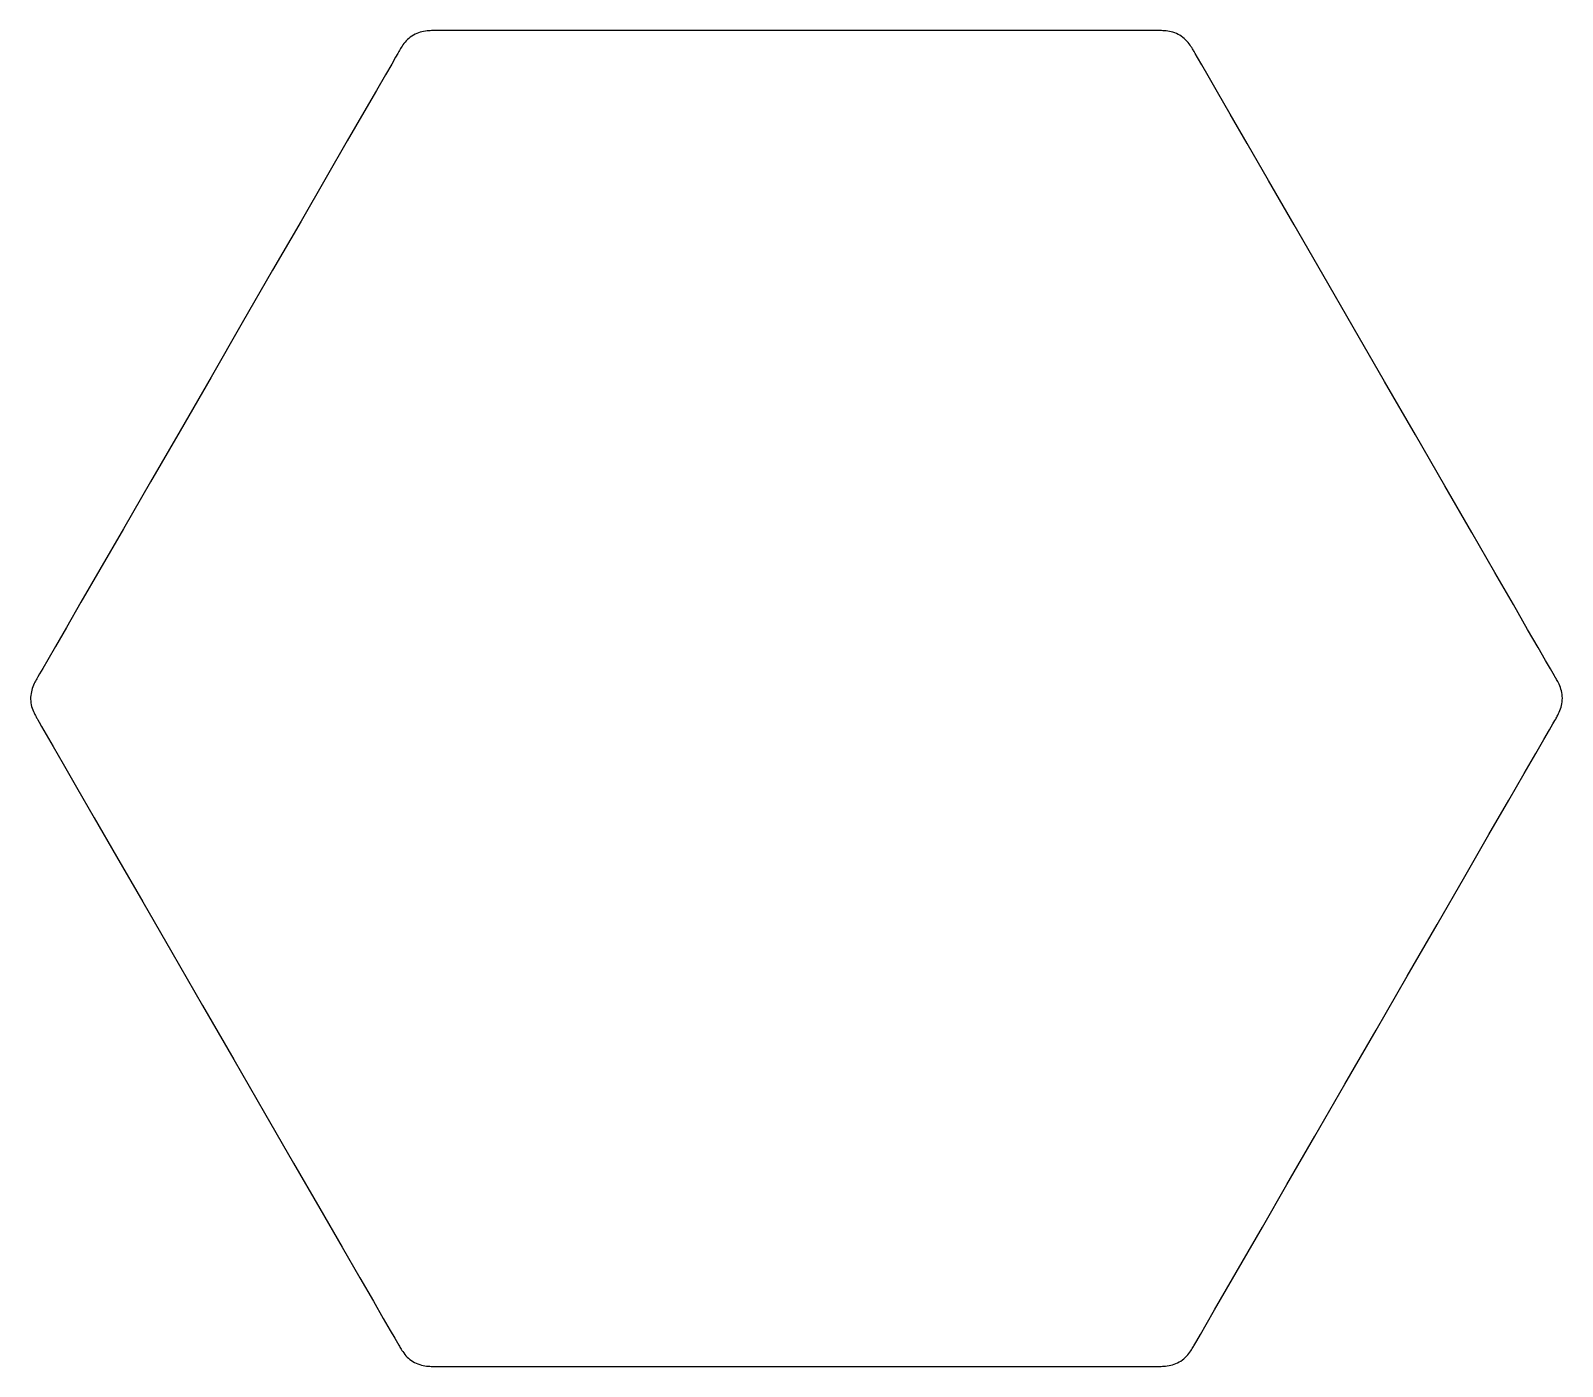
# Model space of a CAD drawing. Extents: x 2.7 to 72.3, y -67.8 to -7.2.
import ezdxf

# ---------------------------------------------------------------- set-up
doc = ezdxf.new("R2010")
doc.units = 0
doc.layers.add('LAYER_1', color=7, linetype='CONTINUOUS')

msp = doc.modelspace()

# ---------------------------------------------------------------- linework, layer by layer
at = {"layer": 'LAYER_1'}
for p, q in [((19.843, -7.597), (19.785, -7.656)), ((19.905, -7.542), (19.843, -7.597)), ((19.97, -7.49), (19.905, -7.542)), ((20.039, -7.441), (19.97, -7.49)), ((20.111, -7.397), (20.039, -7.441)), ((20.184, -7.356), (20.111, -7.397)), ((20.26, -7.32), (20.184, -7.356)), ((20.338, -7.289), (20.26, -7.32)), ((20.417, -7.262), (20.338, -7.289)), ((20.497, -7.24), (20.417, -7.262)), ((20.576, -7.223), (20.497, -7.24)), ((20.655, -7.211), (20.576, -7.223)), ((20.731, -7.202), (20.655, -7.211)), ((20.804, -7.196), (20.731, -7.202)), ((20.872, -7.192), (20.804, -7.196)), ((20.934, -7.19), (20.872, -7.192)), ((20.988, -7.189), (20.934, -7.19)), ((21.034, -7.189), (20.988, -7.189)), ((21.079, -7.189), (21.034, -7.189)), ((21.165, -7.189), (21.079, -7.189)), ((21.345, -7.189), (21.165, -7.189)), ((21.669, -7.189), (21.345, -7.189)), ((22.191, -7.189), (21.669, -7.189)), ((22.963, -7.189), (22.191, -7.189)), ((24.036, -7.189), (22.963, -7.189)), ((25.464, -7.189), (24.036, -7.189)), ((27.296, -7.189), (25.464, -7.189)), ((29.525, -7.189), (27.296, -7.189)), ((32.056, -7.189), (29.525, -7.189)), ((34.787, -7.189), (32.056, -7.189)), ((37.615, -7.189), (34.787, -7.189)), ((40.44, -7.189), (37.615, -7.189)), ((43.158, -7.189), (40.44, -7.189)), ((45.669, -7.189), (43.158, -7.189)), ((47.869, -7.189), (45.669, -7.189)), ((49.667, -7.189), (47.869, -7.189)), ((51.063, -7.189), (49.667, -7.189)), ((52.11, -7.189), (51.063, -7.189)), ((52.86, -7.189), (52.11, -7.189)), ((53.364, -7.189), (52.86, -7.189)), ((53.675, -7.189), (53.364, -7.189)), ((53.844, -7.189), (53.675, -7.189)), ((53.925, -7.189), (53.844, -7.189)), ((53.969, -7.189), (53.925, -7.189)), ((54.016, -7.189), (53.969, -7.189)), ((54.071, -7.19), (54.016, -7.189)), ((54.134, -7.192), (54.071, -7.19)), ((54.202, -7.196), (54.134, -7.192)), ((54.275, -7.202), (54.202, -7.196)), ((54.351, -7.212), (54.275, -7.202)), ((54.43, -7.225), (54.351, -7.212)), ((54.51, -7.242), (54.43, -7.225)), ((54.589, -7.264), (54.51, -7.242)), ((54.668, -7.291), (54.589, -7.264)), ((54.746, -7.323), (54.668, -7.291)), ((54.822, -7.359), (54.746, -7.323)), ((54.895, -7.4), (54.822, -7.359)), ((54.967, -7.445), (54.895, -7.4)), ((55.035, -7.494), (54.967, -7.445)), ((55.1, -7.546), (55.035, -7.494)), ((55.162, -7.602), (55.1, -7.546)), ((55.219, -7.661), (55.162, -7.602)), ((19.405, -8.22), (19.303, -8.396)), ((19.455, -8.134), (19.405, -8.22)), ((19.479, -8.092), (19.455, -8.134)), ((19.501, -8.053), (19.479, -8.092)), ((19.528, -8.007), (19.501, -8.053)), ((19.56, -7.956), (19.528, -8.007)), ((19.596, -7.9), (19.56, -7.956)), ((19.637, -7.84), (19.596, -7.9)), ((19.682, -7.779), (19.637, -7.84)), ((19.732, -7.717), (19.682, -7.779)), ((19.785, -7.656), (19.732, -7.717)), ((55.272, -7.722), (55.219, -7.661)), ((55.322, -7.784), (55.272, -7.722)), ((55.366, -7.845), (55.322, -7.784)), ((55.407, -7.904), (55.366, -7.845)), ((55.443, -7.96), (55.407, -7.904)), ((55.474, -8.011), (55.443, -7.96)), ((55.501, -8.057), (55.474, -8.011)), ((55.523, -8.095), (55.501, -8.057)), ((55.548, -8.139), (55.523, -8.095)), ((55.601, -8.23), (55.548, -8.139)), ((55.708, -8.415), (55.601, -8.23)), ((19.124, -8.706), (18.842, -9.195)), ((19.303, -8.396), (19.124, -8.706)), ((55.894, -8.738), (55.708, -8.415)), ((56.187, -9.244), (55.894, -8.738)), ((18.842, -9.195), (18.429, -9.91)), ((56.611, -9.979), (56.187, -9.244)), ((18.429, -9.91), (17.861, -10.894)), ((57.192, -10.987), (56.611, -9.979)), ((17.861, -10.894), (17.111, -12.193)), ((57.958, -12.313), (57.192, -10.987)), ((17.111, -12.193), (16.155, -13.848)), ((58.931, -13.998), (57.958, -12.313)), ((16.155, -13.848), (15.008, -15.835)), ((60.092, -16.008), (58.931, -13.998)), ((15.008, -15.835), (13.72, -18.066)), ((61.389, -18.255), (60.092, -16.008)), ((13.72, -18.066), (12.341, -20.454)), ((62.773, -20.652), (61.389, -18.255)), ((12.341, -20.454), (10.923, -22.91)), ((64.192, -23.11), (62.773, -20.652)), ((10.923, -22.91), (9.517, -25.346)), ((65.595, -25.54), (64.192, -23.11)), ((9.517, -25.346), (8.174, -27.673)), ((66.931, -27.854), (65.595, -25.54)), ((8.174, -27.673), (6.944, -29.803)), ((68.149, -29.964), (66.931, -27.854)), ((6.944, -29.803), (5.879, -31.647)), ((69.198, -31.782), (68.149, -29.964)), ((5.879, -31.647), (5.02, -33.135)), ((70.041, -33.24), (69.198, -31.782)), ((5.02, -33.135), (4.357, -34.284)), ((70.689, -34.362), (70.041, -33.24)), ((4.357, -34.284), (3.863, -35.139)), ((71.167, -35.192), (70.689, -34.362)), ((3.863, -35.139), (3.514, -35.744)), ((71.503, -35.773), (71.167, -35.192)), ((3.282, -36.145), (3.142, -36.388)), ((3.514, -35.744), (3.282, -36.145)), ((71.721, -36.15), (71.503, -35.773)), ((71.846, -36.367), (71.721, -36.15)), ((2.899, -36.824), (2.868, -36.892)), ((2.93, -36.762), (2.899, -36.824)), ((2.96, -36.706), (2.93, -36.762)), ((2.987, -36.656), (2.96, -36.706)), ((3.011, -36.614), (2.987, -36.656)), ((3.033, -36.577), (3.011, -36.614)), ((3.068, -36.517), (3.033, -36.577)), ((3.142, -36.388), (3.068, -36.517)), ((71.905, -36.469), (71.846, -36.367)), ((71.922, -36.498), (71.905, -36.469)), ((71.923, -36.5), (71.922, -36.498)), ((71.924, -36.502), (71.923, -36.5)), ((71.923, -36.5), (71.923, -36.5)), ((71.926, -36.506), (71.924, -36.502)), ((71.93, -36.513), (71.926, -36.506)), ((71.937, -36.525), (71.93, -36.513)), ((71.947, -36.542), (71.937, -36.525)), ((71.96, -36.565), (71.947, -36.542)), ((71.977, -36.595), (71.96, -36.565)), ((71.999, -36.633), (71.977, -36.595)), ((72.025, -36.678), (71.999, -36.633)), ((72.054, -36.731), (72.025, -36.678)), ((72.084, -36.79), (72.054, -36.731)), ((72.115, -36.855), (72.084, -36.79)), ((2.736, -37.446), (2.735, -37.531)), ((2.735, -37.531), (2.739, -37.615)), ((2.741, -37.363), (2.736, -37.446)), ((2.752, -37.279), (2.741, -37.363)), ((2.767, -37.197), (2.752, -37.279)), ((2.787, -37.117), (2.767, -37.197)), ((2.811, -37.039), (2.787, -37.117)), ((2.838, -36.963), (2.811, -37.039)), ((2.868, -36.892), (2.838, -36.963)), ((72.146, -36.924), (72.115, -36.855)), ((72.175, -36.998), (72.146, -36.924)), ((72.201, -37.074), (72.175, -36.998)), ((72.223, -37.154), (72.201, -37.074)), ((72.241, -37.235), (72.223, -37.154)), ((72.254, -37.317), (72.241, -37.235)), ((72.262, -37.401), (72.254, -37.317)), ((72.265, -37.485), (72.262, -37.401)), ((72.263, -37.569), (72.265, -37.485)), ((2.739, -37.615), (2.748, -37.698)), ((2.748, -37.698), (2.762, -37.781)), ((2.762, -37.781), (2.781, -37.862)), ((2.781, -37.862), (2.804, -37.94)), ((2.804, -37.94), (2.831, -38.017)), ((2.831, -38.017), (2.86, -38.089)), ((2.86, -38.089), (2.891, -38.158)), ((2.891, -38.158), (2.922, -38.221)), ((2.922, -38.221), (2.952, -38.279)), ((72.064, -38.249), (72.095, -38.188)), ((72.095, -38.188), (72.126, -38.121)), ((72.126, -38.121), (72.156, -38.051)), ((72.156, -38.051), (72.184, -37.976)), ((72.184, -37.976), (72.209, -37.898)), ((72.209, -37.898), (72.23, -37.818)), ((72.23, -37.818), (72.246, -37.736)), ((72.246, -37.736), (72.257, -37.653)), ((72.257, -37.653), (72.263, -37.569)), ((2.952, -38.279), (2.98, -38.331)), ((2.98, -38.331), (3.005, -38.375)), ((3.005, -38.375), (3.027, -38.412)), ((3.027, -38.412), (3.055, -38.462)), ((3.055, -38.462), (3.117, -38.568)), ((3.117, -38.568), (3.236, -38.775)), ((3.236, -38.775), (3.441, -39.129)), ((71.43, -39.354), (71.682, -38.917)), ((71.682, -38.917), (71.837, -38.648)), ((71.837, -38.648), (71.922, -38.501)), ((71.922, -38.501), (71.963, -38.431)), ((71.963, -38.431), (71.984, -38.393)), ((71.984, -38.393), (72.008, -38.352)), ((72.008, -38.352), (72.035, -38.304)), ((72.035, -38.304), (72.064, -38.249)), ((3.441, -39.129), (3.756, -39.675)), ((71.055, -40.003), (71.43, -39.354)), ((3.756, -39.675), (4.208, -40.458)), ((70.532, -40.909), (71.055, -40.003)), ((4.208, -40.458), (4.822, -41.523)), ((69.833, -42.119), (70.532, -40.909)), ((4.822, -41.523), (5.626, -42.915)), ((68.934, -43.676), (69.833, -42.119)), ((5.626, -42.915), (6.638, -44.667)), ((67.834, -45.581), (68.934, -43.676)), ((6.638, -44.667), (7.828, -46.729)), ((66.579, -47.755), (67.834, -45.581)), ((7.828, -46.729), (9.146, -49.011)), ((65.22, -50.109), (66.579, -47.755)), ((9.146, -49.011), (10.54, -51.426)), ((63.808, -52.556), (65.22, -50.109)), ((10.54, -51.426), (11.96, -53.885)), ((62.393, -55.005), (63.808, -52.556)), ((11.96, -53.885), (13.354, -56.3)), ((61.028, -57.37), (62.393, -55.005)), ((13.354, -56.3), (14.672, -58.582)), ((59.762, -59.562), (61.028, -57.37)), ((14.672, -58.582), (15.862, -60.644)), ((58.648, -61.493), (59.762, -59.562)), ((15.862, -60.644), (16.874, -62.396)), ((57.732, -63.079), (58.648, -61.493)), ((16.874, -62.396), (17.678, -63.788)), ((57.018, -64.315), (57.732, -63.079)), ((17.678, -63.788), (18.292, -64.853)), ((56.481, -65.245), (57.018, -64.315)), ((18.292, -64.853), (18.744, -65.636)), ((56.096, -65.913), (56.481, -65.245)), ((18.744, -65.636), (19.059, -66.182)), ((55.835, -66.365), (56.096, -65.913)), ((19.059, -66.182), (19.264, -66.536)), ((19.264, -66.536), (19.384, -66.743)), ((19.384, -66.743), (19.445, -66.849)), ((55.583, -66.802), (55.672, -66.646)), ((55.672, -66.646), (55.835, -66.365)), ((19.445, -66.849), (19.473, -66.899)), ((19.473, -66.899), (19.495, -66.936)), ((19.495, -66.936), (19.521, -66.98)), ((19.521, -66.98), (19.551, -67.03)), ((19.551, -67.03), (19.586, -67.085)), ((19.586, -67.085), (19.626, -67.144)), ((19.626, -67.144), (19.67, -67.204)), ((19.67, -67.204), (19.718, -67.266)), ((19.718, -67.266), (19.77, -67.327)), ((19.77, -67.327), (19.827, -67.387)), ((19.827, -67.387), (19.888, -67.443)), ((19.888, -67.443), (19.952, -67.497)), ((55.083, -67.468), (55.145, -67.413)), ((55.145, -67.413), (55.204, -67.355)), ((55.204, -67.355), (55.258, -67.294)), ((55.258, -67.294), (55.309, -67.233)), ((55.309, -67.233), (55.355, -67.171)), ((55.355, -67.171), (55.396, -67.111)), ((55.396, -67.111), (55.433, -67.055)), ((55.433, -67.055), (55.466, -67.002)), ((55.466, -67.002), (55.494, -66.955)), ((55.494, -66.955), (55.517, -66.915)), ((55.517, -66.915), (55.54, -66.876)), ((55.54, -66.876), (55.583, -66.802)), ((19.952, -67.497), (20.02, -67.546)), ((20.02, -67.546), (20.091, -67.592)), ((20.091, -67.592), (20.164, -67.633)), ((20.164, -67.633), (20.24, -67.671)), ((20.24, -67.671), (20.317, -67.703)), ((20.317, -67.703), (20.396, -67.731)), ((20.396, -67.731), (20.475, -67.754)), ((20.475, -67.754), (20.555, -67.772)), ((20.555, -67.772), (20.634, -67.786)), ((20.634, -67.786), (20.711, -67.796)), ((20.711, -67.796), (20.785, -67.803)), ((20.785, -67.803), (20.854, -67.807)), ((20.854, -67.807), (20.917, -67.81)), ((20.917, -67.81), (20.974, -67.811)), ((20.974, -67.811), (21.023, -67.811)), ((21.023, -67.811), (21.065, -67.811)), ((21.065, -67.811), (21.135, -67.811)), ((21.135, -67.811), (21.284, -67.811)), ((21.284, -67.811), (21.564, -67.811)), ((21.564, -67.811), (22.028, -67.811)), ((22.028, -67.811), (22.727, -67.811)), ((22.727, -67.811), (23.713, -67.811)), ((23.713, -67.811), (25.04, -67.811)), ((25.04, -67.811), (26.758, -67.811)), ((26.758, -67.811), (28.888, -67.811)), ((28.888, -67.811), (31.348, -67.811)), ((31.348, -67.811), (34.035, -67.811)), ((34.035, -67.811), (36.847, -67.811)), ((36.847, -67.811), (39.683, -67.811)), ((39.683, -67.811), (42.44, -67.811)), ((42.44, -67.811), (45.017, -67.811)), ((45.017, -67.811), (47.311, -67.811)), ((47.311, -67.811), (49.222, -67.811)), ((49.222, -67.811), (50.722, -67.811)), ((50.722, -67.811), (51.859, -67.811)), ((51.859, -67.811), (52.683, -67.811)), ((52.683, -67.811), (53.249, -67.811)), ((53.249, -67.811), (53.607, -67.811)), ((53.607, -67.811), (53.809, -67.811)), ((53.809, -67.811), (53.909, -67.811)), ((53.909, -67.811), (53.958, -67.811)), ((53.958, -67.811), (54.002, -67.811)), ((54.002, -67.811), (54.056, -67.81)), ((54.056, -67.81), (54.116, -67.809)), ((54.116, -67.809), (54.183, -67.805)), ((54.183, -67.805), (54.255, -67.8)), ((54.255, -67.8), (54.33, -67.791)), ((54.33, -67.791), (54.409, -67.779)), ((54.409, -67.779), (54.488, -67.763)), ((54.488, -67.763), (54.568, -67.742)), ((54.568, -67.742), (54.647, -67.717)), ((54.647, -67.717), (54.725, -67.686)), ((54.725, -67.686), (54.801, -67.651)), ((54.801, -67.651), (54.876, -67.611)), ((54.876, -67.611), (54.948, -67.568)), ((54.948, -67.568), (55.017, -67.52)), ((55.017, -67.52), (55.083, -67.468))]:
    msp.add_line(p, q, dxfattribs=at)

doc.saveas('drawing.dxf')
